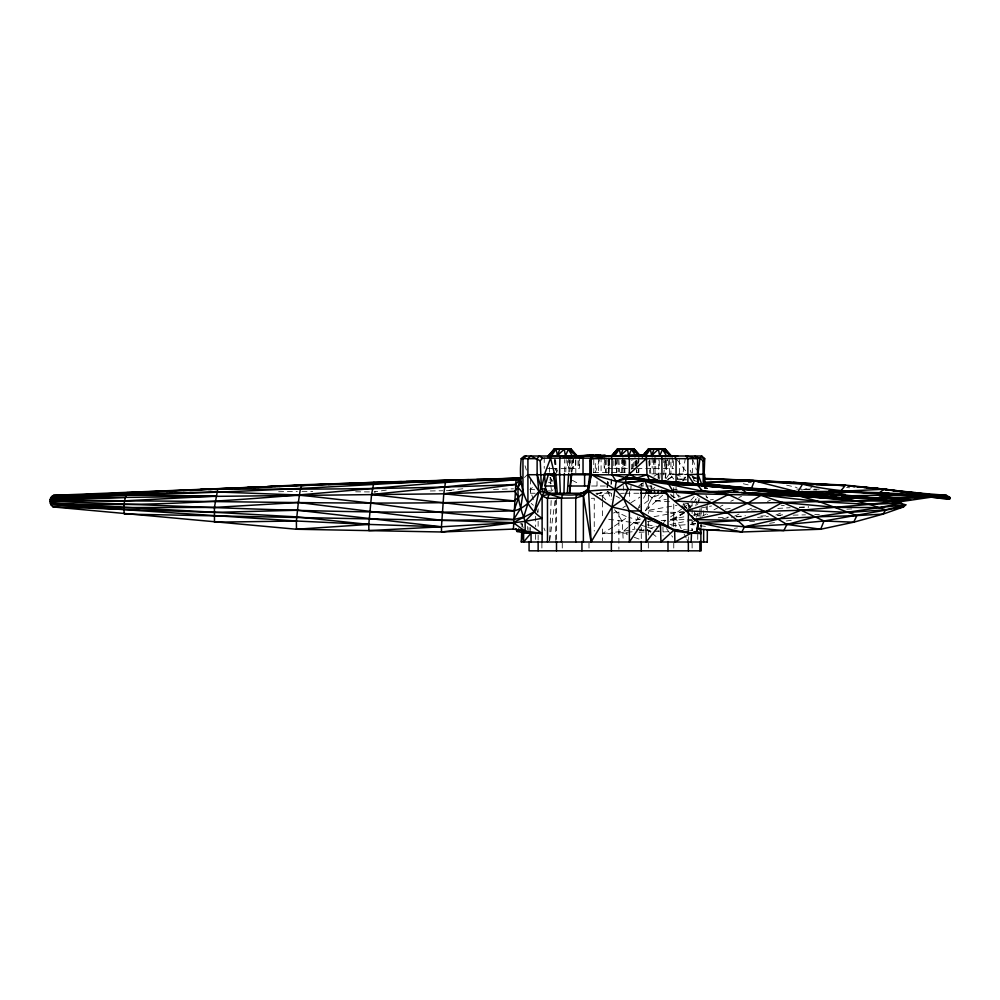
<?xml version="1.0" encoding="UTF-8"?>
<svg xmlns="http://www.w3.org/2000/svg" width="1000" height="1000" viewBox="0 0 1000 1000"><rect width="100%" height="100%" fill="white"/><g stroke="black" fill="none" stroke-linecap="round" stroke-linejoin="round"><path stroke-width="0.75" stroke-dasharray="5 3.75" d="M616.8 472.463L616.812 456.938M621.7 472.463L621.725 460.037M624.85 472.463L624.888 456.938M638.3 472.463L638.312 469.35M638.325 463.137L638.35 456.938M631.737 469.35L631.775 460.037M638.888 469.35L638.875 472.463L634.925 472.463M638.925 461.587L638.938 456.938M608.562 472.463L608.638 456.938M634.95 466.25L635 456.938M636.613 469.35L636.6 472.463L636.987 469.613M636.625 467.8L636.663 460.037M564.425 471.863L564.675 459.588M658.5 478L658.875 459.588M609.05 472.837L609.438 459.637M565.775 471.863L566.213 459.588M637.638 516.812L637.537 519.587L629.025 526.475M659.75 478L659.975 471.863M521.9 526.788L522.013 523.75L518.987 523.987M549.562 540.475L551.163 500.35M568.825 471.863L569.712 459.588M630.725 490.288L631.05 485.688M632.263 468.8L632.925 459.588M663.7 462.65L663.913 459.588M602.388 500.513L602.675 492.337L597.362 493.837M694.312 515.788L694.638 511.725M569.812 471.863L570.837 459.588M633.425 467.262L634.062 459.588M663.775 474.938L665.05 459.588M608.15 472.925L609.475 458.162M571.587 471.863L572.863 459.588M635.438 465.725L636.075 459.588M665.15 478L667.062 459.588M571.95 471.863L573.275 459.588M635.825 465.725L636.487 459.588M665.487 478L667.475 459.588M607.3 487.438L608.062 481.6M549.712 540.475L555.1 500.35M607.663 481.6L606.862 487.438L607.837 481.6M637.775 463.925L638.362 459.65M698.4 502.675L699.05 498.25M685.337 458.162L682.75 474.4L685.788 474.363M695.825 505.962L697.588 497.312M683.575 505.575L686.825 508.488L687.875 503.562L690.775 507.062M670.962 495.65L674.887 497.812L675.763 494.312M607.062 487.438L608.663 481.6M556.613 472.837L557.5 469.9M599.637 459.65L595.337 472.463L595.275 460.037M697.475 504.6L699.75 498.9M638.638 507.212L640.05 504.65M643.575 498.263L645.688 494.425M689.087 509.725L692.987 503.688M693.763 502.475L696.112 498.862L693.225 502.475M666.025 478.725L669.25 473.875L673.763 479.038M682.837 481.15L686.137 476.3M687.463 509.725L692.262 503.688M639.513 517.4L637.537 519.587L628.975 517.487M690.85 500.288L694.812 495.913M663.637 522.487L665.763 520.337L661.312 520.225M524.462 477.488L527.7 474.3M662.675 495.163L645.425 510.812L668.75 512.175M548.462 490.85L551.525 491.087L554.087 488.9M627.888 527.438L623.312 531.3L614.35 532.263M599.325 495.462L602.388 496.05L607.75 491.55L614.575 495.3M655.425 495.075L641.45 505.812M533.312 499.725L530.075 489.387L533.7 486.562M637.938 508.488L640.275 506.712M684.225 512.612L670.537 522.188M670.55 516.912L681.612 509.1M696.025 519.913L689.663 524.425L694.287 525M682.875 508.212L689.225 503.787M652.45 489.087L654.875 487.463M667.962 479.538L674.112 475.487M684.062 512.45L669.912 520.438M630.887 502.762L639.925 497.15M639.487 485.2L643.413 482.775M653.9 476.3L657.825 473.875L659.325 479.263M612.8 533.362L602.388 533.562L612.962 527.038M614.275 526.225L627.55 517.137L616.287 511.725L614.3 509.487M622.938 507.638L625.6 506.012M667.537 479.438L674.262 475.5M702.438 516.138L706.287 513.987M684.463 512.987L675.487 517.788L675.138 519.325L669.712 521.287M713.975 509.812L719.1 507.125M720.387 506.45L722.938 505.1M734.55 516.213L740.037 513.562M613.513 513.05L616.287 511.725L622.212 521.325L623.212 540.538M730.788 501.25L733.45 500.025M738.775 497.587L741.438 496.362M746.888 510.238L753.725 507.25M658.95 494.862L651.988 497.812L645.425 510.812L676.975 505.275M775.9 515.05L782.212 512.413M767.513 501.4L770.35 500.337M650.812 532.388L647.125 529.513L654.312 526.888M597.087 494.212L603.35 492.337L594.712 494.588M801.65 490.075L811.875 487.625M679.613 479.837L685.612 478.425M670.013 524.612L692.75 519.938M693.487 478.812L696.188 478.288M670.362 519.462L685.662 516.525M693.312 515.062L699.425 513.888M684.15 511.188L670.537 513.7M700.9 508L711.562 505.975M639.475 530.938L644.062 530.075M640.537 519.062L637.537 519.587L641.988 519.712M654.038 516.65L669.038 513.975M682.987 504.225L688.988 503.175M695.662 523.375L689.663 524.425L695.812 523.825M722.675 518.7L733.175 516.888M725.288 509.225L731.338 508.188M710.337 499.888L713.388 499.412M632.175 531.788L614.288 533.337M639.65 530.65L644.137 529.963M386.325 490.087L374.062 491.962L378.75 491.875M734.35 528.375L737.412 527.925M769.575 523.3L777.225 522.2M648.625 495.012L655.725 500.913L666.425 499.412M786.325 520.988L793.913 519.963M462.837 488.75L445.9 490.688L453.587 490.475M602.388 533.562L612.85 532.425M757.588 517.45L768.438 516.263M777.7 515.288L785.362 514.575M736.237 516.6L745.438 515.763M671.5 525.837L686.637 524.663M682.312 480.125L686.587 479.812M639.163 532.35L646.625 531.8M648.112 531.688L651.087 531.475L647.125 529.513M692.575 477.675L697.55 478.025M639.725 522.188L633.6 522.625L606.962 519.038M647.387 521.65L650.45 521.425M661.175 520.662L665.763 520.337M751.525 509.963L756.162 509.688M777.8 508.425L790.163 507.7M718.225 517.762L728.688 517.15M799.425 507.175L808.662 506.688M846.825 509.212L854.587 508.787M668.138 531.712L662.013 531.987L657.75 530.588M689.587 530.737L692.65 530.6L690.263 525.65M670.275 520.15L691.287 519.263M677.025 474.663L686.9 474.35M736.25 516.788L742.387 516.6M760.812 516.013L768.5 515.775M493.525 489.387L513.5 488.837M684.175 512.45L670.312 512.263M777.725 515.513L780.812 515.438M793.15 515.15L805.487 514.85M814.737 514.637L819.362 514.525M278.65 491.737L297.337 491.413M430.288 490.962L442.788 490.737M693.075 478.038L696.05 478.025M796.725 489.1L819.975 489.188M547.587 468.413L551.7 468.413M552.05 468.413L558.013 468.413M561 468.413L579.362 468.413L579.362 457.562M612.5 468.413L604.188 468.413L604.188 460.662M613.6 468.413L630.188 468.413M631.35 468.413L635.562 468.413M636.962 468.413L673.675 468.413M593.663 472.463L609.425 472.463M611.3 472.463L630.35 472.463M651.775 473.875L687.788 473.875M669.463 459.637L669.463 474.4L676.688 474.4M677.3 474.4L686.338 474.4M669.463 474.4L670.925 474.4L670.925 458.162M676.812 479.038L686 479.038M605.3 486.012L591.375 486.012L591.375 482.975M638.175 486.012L644.312 486.012M645.85 486.012L651.988 486.012M530.375 493.25L535.112 493.25M595.875 493.25L612.913 493.25M620.5 493.363L624.237 493.25M625.087 493.25L640.575 493.25M799.362 507.438L808.475 507.463M302.013 491.325L312.738 491.425M355.662 491.8L369.462 491.912M591.312 498.263L594.25 498.312L594.25 531.087M749.587 521.562L755.738 521.712M748.238 482.537L751.325 482.663M704.338 488.288L707.325 488.425M655.725 500.913L672.35 501.863M804.488 489.25L816.712 490.012M530.075 489.387L534.663 489.75M846.575 487.525L849.625 487.788M636.413 529.25L652.975 531.025M654.488 531.188L659 531.663M683.587 529.562L692.65 530.6M700.462 525.775L708.175 526.737M704.212 487.825L707.288 488.263M638.15 523.362L633.6 522.625L631.575 520.788M647.25 524.825L659.4 526.788M781.237 505.2L784.25 505.688M673.15 489.137L677.6 490.075M743.3 483.75L750.725 485.45M786.637 485.15L797.05 487.537M693.85 480.637L696.8 481.325M704.463 487.312L707.375 488.1M675.612 474.712L685.675 477.65M646.388 526.838L633.6 522.625L634.913 529.087L623.312 531.3L627.238 533.225L623.212 533.162L627.388 534.725M647.8 527.3L656.325 530.112M634.35 537.325L641.312 539.925L641.25 527.487M689.7 474.938L695.3 477.488M548.55 482.212L551.213 483.475M572.312 480.3L578.95 483.875M615.938 496.05L620.037 498.3M652.038 533.35L658.188 538.162M670.425 494.162L674.887 497.812M531.188 503.438L533.413 505.275M678.2 495.037L680.35 496.938M696.725 513.938L698.8 516.138M602.388 496.05L606.362 500.538M549.938 477.512L552.762 481.15M677.225 459.875L686.462 471.9M666.5 528.625L672.738 537.137M676.05 493.15L679.362 497.863M683.512 503.762L686.825 508.488M705.837 495.725L707.35 497.975L706.287 495.725M681.188 528.55L675.487 517.788L675.8 526.875M684.038 533.938L686.175 537.975M686.888 539.325L688.3 542.013M607.863 460.637L609.725 464.575M687.875 503.562L689.775 507.638M607.75 491.55L611.163 499.625M690.225 470.275L691.312 472.962M536.188 508.5L537.85 512.688M543.95 528.05L545.062 530.837M692.4 475.763L694.587 481.6M695.125 513.1L696.587 517.212M692.875 459.637L696.45 469.9M550.363 477.225L552.225 483.062M525.05 465.775L526.375 470.037M523.237 528.062L522.013 523.75L522.15 526.788M677.325 476.912L678.062 479.938M698.962 513.175L699.575 516.213M550 478.888L550.575 483.462M550.763 484.988L551.525 491.087M615.25 459.588L616.575 471.863M615.662 459.588L616.938 471.863M554.862 459.637L555.788 469.9M648.8 461.112L649.825 473.4M650.85 485.688L651.1 488.75M617.688 459.588L618.713 471.863M554.462 459.588L555.363 470.325M649.8 459.588L650.8 473.4M651.675 485.688L651.9 488.75M618.812 459.588L619.7 471.863M555.6 459.588L556.475 471.863M653.3 459.588L653.913 476.475M622.312 459.588L622.75 471.863M623.263 485.688L623.425 490.288M654.85 459.588L655.188 476.475M623.85 459.588L624.113 471.863M662.962 526.788L663.037 535.925M598.4 456.938L598.538 472.463M601.062 456.938L601.1 472.463M605.388 460.037L605.413 472.463M707.262 505.575L707.35 514.688M706.287 506.525L706.287 509.613M703.662 510.8L703.662 515.487M701.188 508.812L701.188 516.587M701.188 524.375L701.188 527.487M700.888 513.888L700.888 518.337M700.888 524.438L700.888 527.475M699.887 508.812L699.887 516.587M697.738 513.175L697.738 516.213M697.738 534.425L697.738 540.5M692.375 459.637L692.375 472.925M692.113 501.025L692.113 507.25M692.113 508.812L692.113 513.475M692.113 519.7L692.113 530.6M692.113 543.05L692.113 549.263M688.35 504.137L688.35 507.25M688.35 536.825L688.3 540.462M679.575 459.637L679.575 474.4M676.05 487.15L676.05 490.15M673.763 487.562L673.763 490.412M673.763 493.25L673.763 497.912M673.763 504.137L673.763 527.487M673.763 543.05L673.763 549.263M673.363 460.662L673.363 468.413M672.3 457.562L672.3 468.413M668.675 460.662L668.675 468.413M666.7 460.662L666.7 468.413M665.675 460.662L665.675 468.413M665.175 457.562L665.175 468.413M659.225 460.662L659.225 468.413M658.1 473.875L658.1 478.425M655.725 457.562L655.725 468.413M654.25 457.562L654.112 468.413M652.15 457.562L652.15 468.413M649.65 460.662L649.65 468.413M648.325 494.8L648.325 513.475M648.325 521.263L648.325 536.825M648.325 543.05L648.325 549.263M643 482.975L643 486.012M641.25 483.3L641.25 486.138M636.962 460.662L636.962 465.312M635.988 460.662L635.988 466.863M629.587 491.413L629.587 500.525M625.788 460.662L625.788 468.413M624.35 460.662L624.35 468.413M623.925 460.662L623.925 468.413M622.925 457.562L622.925 468.413M618.888 511.925L618.888 549.263M615.425 460.662L615.425 468.413M613.875 460.662L613.875 468.413M611.362 479.038L611.362 484.725M611.362 493.25L611.362 496.362M611.013 481.463L611.013 484.5M609.275 460.662L609.275 468.413M608.987 457.562L608.987 468.413M608.675 460.812L608.675 474.3M608.112 460.662L608.112 468.413M606.237 459.637L606.237 472.925M604.412 457.562L604.412 468.413M602.388 502L602.388 518.337M602.388 529L602.388 540.612M597.025 481.463L597.025 486.012M593.775 459.637L593.775 472.925M589 543.05L589 549.263M579.05 460.662L579.05 468.413M578.05 460.662L578.05 468.413M575.825 459.637L575.825 472.925M575.525 460.662L575.525 468.413M573.488 457.562L573.488 468.413M571.812 460.662L571.812 468.413M569.3 460.662L569.3 468.413M568.675 457.562L568.675 468.413M567.438 460.662L567.438 468.413M562.263 543.05L562.263 549.263M556.5 499.475L556.5 539.938M555.712 500.35L555.712 540.475M549.438 467.2L549.438 472.887M544.225 457.562L544.225 468.413M541.9 543.05L541.9 549.263M538.138 508.812L538.138 511.925M538.138 521.263L538.138 527.487M538.138 535.262L538.138 539.938M535.638 516.213L535.638 526.838M535.638 534.425L535.638 540.5M530.375 479.038L530.375 496.362M530.375 527.487L530.375 530.6M529.075 527.487L529.075 530.6M527.7 526.475L527.7 529.575"/><path stroke-width="1.5" d="M523.638 532.288L523.6 542.013L531.05 533.162L542.112 533.562L525.125 521.325C520.262 507.612 514.062 490.775 521.3 477.05M563.975 493.363L564.388 473.4M658.188 493.363L658.25 490.288M697.487 480.138L697.613 458.663L695.225 456.012M645.487 480.138L649.663 480.55L647.013 474.712L646.338 456.012M707.35 542.013L521.337 542.013L521.737 531.362M521.775 477.663L516.425 478.025L516.038 479.6L513.425 529.087L542.112 533.562M589.837 460.812L592.087 456.012L589.837 460.812L589.837 474.3L587.9 488.9L588.612 491.087L612.013 507.1L629.375 510.925L677.3 531.475L691.525 533.225L696.9 531.3L698.05 521.325L698.538 522.625L696.9 531.3L700.888 533.562L699.625 528.125M567.288 493.363L568.713 473.4M661.488 493.363L661.712 490.288M703.787 484.525L704.7 458.663L701.737 456.012L524.3 456.012L521.225 458.663C518.6 480.5 522.2 505.45 542.112 518.337L525.125 521.325L441.55 531.987L296.488 529.25L53.137 506.95C49.013 504.363 48.85 497.425 53.525 495.337L373.9 482.325L521.237 478.062L515.538 484.462L443.787 493.812L50.512 498.212M549.15 456.012L550.575 458.162L544.525 474.3L545.612 488.9L534.462 511.725L513.263 522.625L441.45 526.788L368.787 524.425L296.488 529.25L296.375 521L298.363 502.463L300.325 489.25L301.837 484.787L401.538 481.613M569.35 493.363L571.425 473.4M569.625 493.363L571.775 473.4M701.737 456.012L699.987 458.162L697.975 474.3L698.275 484.525M697.062 529.087L741.825 531.987L820.675 529.25L853.675 522.2L883.125 514.087L903.487 506.95L905.8 504.825C855.7 491.062 802.375 495.475 751.188 488.425L741.787 489.25C690.675 496.388 639.625 485.788 588.612 491.087L583.375 495.725L575.737 497.975L547.487 498.312L542.112 496.05L527.913 474.712L612.013 474.8L625.638 477.488L626.337 478.663L625.175 482.587L628.075 488.762L623.65 498.862L612.013 507.1L591.087 542.013L588.612 491.087L591.263 474.3L591.263 458.663L611.013 456.012L612.013 458.663L612.013 474.8L616.275 481.425L612.013 507.1L612.013 542.013M309.938 485.025L302.213 485.462L309.887 485.325M591.188 458.162L592.35 456.012L601.062 455.375L559.95 456.012L559.575 474.4M521.337 542.013L523.387 530.9M544.525 474.3L541.413 488.9C533.237 497.287 526.188 508.237 513.95 510.812C359.263 515.788 204.562 506.525 50 501.375C204.812 499.062 359.663 506.55 514.438 500.913L522.962 493.15L522.962 458.663L525.85 456.012M592.013 458.162L542.475 458.162L539.325 456.012L537.125 458.663L537.125 474.3L538.875 491.55L534.462 511.725L525.125 521.325L525.175 531.3L526.625 533.225L531.05 533.162L531.05 542.013M542.112 542.013L542.112 496.05C556.737 490.588 575.875 500.925 587.9 488.9L589.575 481.6M587.9 488.9L591.263 474.3L616.275 481.425L625.175 482.587L648.938 490.688L644.912 481L625.175 482.587L614.95 489.387L591.263 474.3M573.488 456.012L571.862 455.988L571.3 458.162L559.95 456.012M583.375 542.013L583.375 495.725L584.1 492.337L585.825 492.337L576.638 494.588L575.737 497.975L575.737 542.013M340.363 483.762L127.537 492.612C124.087 498.9 123.238 507 124.388 514.087L441.775 520.337L513.562 519.587L520.625 508.488L522.962 493.15L515.538 484.462C416.35 488.875 317.05 489.575 217.775 489.012L214.425 507.425L214.488 522.2L296.375 521L368.787 524.425L368.9 530.6L441.45 526.788L443.787 493.812L445.763 480.163L468.875 479.675M561.462 542.013L561.462 497.975L562.7 494.588M571.388 451.037L577.725 456.538L571.237 449.2L559.038 449.175L556.038 449.2L550.975 456.575L557.513 455.412L559.775 449.2L564.288 449.2L565.413 456.112L577.087 456.475L570.9 449.2L567.163 449.175L570.9 449.2M635.1 455.238L631.575 449.2L619.25 449.2L620.725 455.412L622.987 449.2L627.5 449.2L628.638 456.112L631.575 449.2L639.212 455.562M671.3 456.475L662.562 449.2L653.25 449.175L650.25 449.2L645.188 456.575L651.712 455.412L653.988 449.2L658.487 449.2L659.625 456.112L671.3 456.475L665.113 449.2L661.375 449.175L665.113 449.2M751.637 487.912L754.375 481L845.537 485.125L884.15 489.25L950 498.6L949.9 497.438L946.425 495.337L904.5 491.875M903.487 506.95L823.988 521L820.675 529.25L786.938 524.425L744.538 526.788L698.538 522.625L694.287 519.587L681.975 506.087M373.9 482.325L371.575 494.525L368.787 524.425L296.8 516.888L50.325 503.162C206.312 510.725 360.988 485.387 516.425 478.025L516.65 478.663M651.712 455.412L658.487 449.2L657.75 449.175L662.562 449.2L659.625 456.112L651.712 455.412L650.25 449.2L653.988 449.2M583.038 474.4L583.038 458.162L584.012 456.012M518.675 528.9L517 531.475L526.625 533.225L524.4 530.438M615.037 455.337L619.25 449.2L622.987 449.2M623.65 498.862L629.375 510.925L639.625 510.925C651.912 518.513 664.312 525.487 677.3 531.475L663.863 524.35L660.438 523.75L646.25 542.013L645.75 517.788L639.625 510.925L623.65 498.862L614.95 489.387M567.163 449.175L571.237 449.2L554.075 449.2L548.212 456.712L554.4 449.2L569.275 449.2L554.075 449.2L547.575 456.65L556.038 449.2L559.775 449.2M640.025 455.487L634.45 449.2L617.288 449.2L612.275 455.637L617.625 449.2L632.487 449.2L620.163 449.2L621.362 449.175L617.288 449.2L611.725 455.588M642.425 456.712L648.275 449.2L652.35 449.175L648.612 449.2L642.425 456.712L645.7 453.9M791.737 491.788L840.537 491.325L845.537 485.125L802.525 484.188L754.375 481L705.05 482.537L753.075 480.475L843.438 485.45L829.8 485.037M703.263 484.525L702.938 460.812L704.7 458.663L702.038 457.912M561.462 497.975L543.812 492.337L541.413 488.9L540.262 460.812L542.475 458.162M671.938 456.538L665.45 449.2L648.275 449.2L641.787 456.65L650.25 449.2M514.438 500.913L443.787 493.812L514.987 491.325L521.225 482.6L519.113 480.55L516.038 479.6L301.188 485.35L200.175 489.5M688.438 483.462L678.025 482.325L670.113 482.85L668.55 484.188L673.487 491.962L644.912 481L707.688 484.787L795.487 494.588L799.275 496.138L842.05 499.263L751.188 488.425L652.962 480.163L644.912 481L668.55 484.188L702.837 491.325L746.45 492.788L839.587 498.6L845.438 495.337L626.337 478.663L616.275 481.425L625.638 477.488L646.25 458.663M556.038 449.2L557.513 455.412L564.288 449.2L563.55 449.175L568.362 449.2L577.087 456.475M620.725 455.412L627.5 449.2L626.763 449.175L634.125 449.2L639.425 455.438M611.85 455.712L619.25 449.2M522.837 458.663L525.875 456.012M612.525 455.775L614.712 453.9M646.388 490.15L646.388 493.15L650.025 490.712M642.875 455.637L592.35 456.012M586.225 490.962L584.1 492.337L588.612 491.087M590.675 458.162L594.025 456.012M659.287 481.163L647.013 474.712L637.038 478.062L625.638 477.488L637.038 478.062L649.663 480.55M581.6 493.688L584.425 492.788M695.938 519.325L698.538 522.625L815.413 516.888L879.625 507.55L905.8 504.825L885.688 509.787L883.125 514.087L856.9 515.588L853.675 522.2L823.988 521L786.938 524.425L765.425 511.825L728.375 494.525L695.425 493.812L663.1 491.325L686.012 510.812L711.875 502.912L728.375 494.525L804.788 496.225M521.237 478.062L516.038 479.6L371.575 494.525L513.95 510.812L518.513 497.812L514.987 491.325M520.988 530.288L517 531.475L515.975 528.625M646.388 493.15L650.588 491.912M874.575 498.475L900.025 494.062M898.538 501.962L931.15 497.188L828.938 490.788M691.8 515.887L694.287 519.587L726.538 512.638L801.012 510.238L869.388 504.375L894.312 501.375C821.3 499.162 748.188 506.538 675.238 500.913L695.425 493.812C712.575 503.438 730.312 513.062 744.538 526.788L783.838 530.6L786.938 524.425L815.413 516.888L856.9 515.588L819.237 501.65L797.325 495.438M915.163 492.612L949.9 497.438L877.113 488.6L915.163 492.612L950 498.6L946.7 499.263C898.812 491.637 849.788 495.6 802.525 484.188L801.012 482.85L793.462 482.325L705.225 478.363M850.188 491.4L832.2 495.375L836.637 495.487M770.588 493.6L761.45 495.037L741.325 492.537M517.95 478.462L521.85 477.875M625.175 482.587L646.25 480.475L699.25 485.462L707.688 484.787L721.988 485.35L751.188 488.425M99.65 494.462L102.75 494.25M113.588 493.537L127.537 492.612L128.05 493.725M209.95 489.525L217.65 489.05L208.375 489.525M894.912 501.75L901.075 501.375L888.913 501.2M149.525 492.463L152.6 492.287M166.412 491.475L174.088 491.025M183.287 490.487L195.562 489.775M214.825 489.525L217.913 489.35M602.425 455.538L605.388 455.375L600.75 455.513M601.062 455.375L579.05 456.012L645.025 455.513L638.35 455.375L641.213 455.5M169.75 491.538L172.85 491.375M189.838 490.487L196.012 490.163M579.05 456.012L591.862 455.375M228.55 488.475L241.025 487.85M247.262 487.537L262.85 486.75M267.525 486.512L301.837 484.787L302.213 485.462L309.875 485.188M234.788 488.488L240.925 488.188M254.725 487.488L263.938 487.038M274.662 486.5L285.4 485.962M294.6 485.5L302.275 485.125M815.163 493.525L847.275 491.938L888.713 492.863M217.775 489.012L52.35 496.1C183.663 495.325 314.75 488.137 445.763 480.163L469.075 479.875M840.537 491.325L884.15 489.25L879.438 492.788L921.562 494.588L920.675 493.725L882.812 488.95L857.925 486.712M236.312 488.488L240.912 488.275M257.775 487.5L263.9 487.212M279.225 486.512L285.35 486.238M588.138 455.825L583.75 456.012L586.838 455.925M595.462 455.513L598.387 455.375L593.875 455.513M229.95 488.5L240.712 488.05M253.012 487.525L263.775 487.075M277.613 486.5L285.3 486.175M513.425 529.087L441.55 531.987L441.45 526.788L297.488 510.238L213.988 512.413L53.137 506.95M706.575 530.075L718.938 529.6M328.275 484.513L340.538 484.075M355.863 483.525L369.663 483.025L349.6 483.512M804.825 495.9L800.25 496.062L856.062 500.838L884.725 499.663L841.112 497.463L869.388 504.375L885.688 509.787L849.188 512.413L801.012 510.238L782.362 502.463L752.513 492.562M558.15 449.175L554.075 449.2M621.362 449.175L617.288 449.2M587.663 455.588L575.85 456.012L593.562 455.375L590.612 455.487M576.3 455.875L591.275 455.375M385.188 482.488L400.8 481.975M414.837 481.512L435.138 480.838M631.575 449.2L630.375 449.175L634.125 449.2M612.013 474.8L647.013 474.712M53.525 495.337L216.863 491.938L299.35 495.037L370.65 503.088L442.325 512.638L513.562 519.587L523.638 517.137L527.913 503.562L527.913 458.663L530.737 456.012L540.262 460.812M406.15 481.5L433.775 480.788M484.425 479.487L501.3 479.05L476.587 479.513M388.312 482.488L400.812 482.175M427.362 481.488L435.175 481.287M882.987 500.363L910.6 499.663L857.125 496.85M846.325 495.812L893.037 495.1L921.787 495.712M756.875 489.087L853.1 496.1L842.625 495.712M648.612 449.2L652.35 449.175L648.275 449.2M670.325 456L677.725 456.012M931.15 497.188L878.85 497.463L921 498.212M670 456L672.837 455.988M696.938 458.162L699.987 458.162L702.938 460.812M521.225 458.663L537.125 458.663M591.263 458.663L697.613 458.663L686.162 456.012L687.875 458.663L687.875 483.825M544.212 473.875L554.825 473.875M571.838 473.875L590.025 473.875M555.475 486.012L545.013 486.012L548.575 473.875L554.038 476.912M568.962 486.012L588.962 486.012M547.325 493.25L585.025 493.25M640.575 493.25L666.513 493.25M694.287 519.587L737.837 520.337L765.425 511.825L782.362 502.463L836.162 507.425L879.625 507.55L901.6 503.162L869.388 504.375L819.237 501.65L761.45 495.037L747.95 503.088L726.538 512.638L686.012 510.812M873.875 498.212L841.112 497.463L862.938 497.188L843.025 496.05M629.225 455.375L633.6 455.513M813.263 484.525L802.525 484.188L797.837 491.962L753.075 480.475L703.925 478.713L843.925 485.462L816.325 484.613M812.362 496.488L818.413 496.688M690.037 485.075L668.55 484.188L697.575 485.125L839.587 498.6M694.65 485.275L699.25 485.462L697.575 485.125L702.837 491.325M791.787 492.362L794.8 492.488M803.838 492.863L821.737 494.475M700.888 533.562L691.125 533.162L674.613 529.513L660.95 542.013L660.438 523.75M624.9 455.375L639.138 456.012M638.938 455.375L643.35 455.588M923.75 494.175L929.8 494.487M934.325 494.712L946.425 495.337M694.463 483.938L705.163 484.487M709.75 484.725L727.7 486.55M652.962 480.163L626.337 478.663L631.425 478.025L677.562 482.475M830.763 495.363L833.825 495.538M867.987 487.987L882.812 488.95L911.125 493.075M631.8 455.375L641.988 456.012M667.288 482.25L671.812 482.537M680.863 483.113L686.888 483.5M296.375 521L51.013 504.825L123.85 507.55L214.425 507.425L298.363 502.463L441.775 520.337L513.263 522.625L525.175 531.3L531.05 533.162M893.825 491.125L898.4 491.45M950 498.6L917.763 496.138L921.562 494.588L914.1 493.512M557.513 455.412L565.413 456.112L568.362 449.2L572.587 456.438M847.975 485.863L884.15 489.25L857.85 486.775M854.812 486.438L848.587 485.875L854.75 486.488M848.088 485.9L854.212 486.463M857.262 486.737L864.912 487.438M867.975 487.725L875.612 488.425M680.638 482.762L688.337 483.488M646.012 480.213L649.05 480.525M793.462 482.325L804.05 483.45M706.75 479L711.338 479.475M746.675 480.163L749.762 480.487M752.85 480.812L759.038 481.475M694.488 484.125L697.55 484.462M650.837 480.412L631.425 478.025L639.925 479.6L629.375 474.3L629.375 458.663L628.387 456.012M656.812 481.15L659.8 481.512M733.587 491.562L738.238 492.15M700.575 490.387L728.375 494.525L718.6 491.512M538.875 491.55L547.875 492.337L552.837 494.588M657.2 480.875L661.45 481.587M576.638 494.588L583.375 495.725L591.087 542.013M705.037 482.837L720.2 485.462M723.238 485.975L726.275 486.5M764.287 489.012L767.113 489.5M769.938 489.988L772.763 490.475M571.862 455.988L583.038 458.162M685.025 491.637L695.425 493.812L689.938 491.6M695.913 457.088L699.987 458.162M823.988 521L801.012 510.238L778.913 519.012L744.538 526.788L741.825 531.987L698.538 522.625L696.9 531.3L691.125 533.162L674.9 542.013L674.613 529.513L691.525 533.225L691.125 542.013M663.863 524.35L654.412 519.325L645.75 517.788L629.375 542.013L629.375 510.925M663.1 491.325L667.025 493.488M693.737 483.775L687.875 474.712L697.613 474.3L698.288 484.363M662.562 449.2L666.787 456.438M674.513 456.012L676.05 458.663L676.05 482.65M701.775 484.525L697.975 474.3L704.7 474.3L705.05 484.988M537.125 474.3L541.413 488.9L545.612 488.9L549.062 494.588L547.487 498.312L547.487 542.013M550.575 458.162L554.625 474.4M649.562 490.288L649.9 493.363M553.525 473.4L555.688 493.363M649.85 490.288L650.163 493.363M553.888 473.4L555.475 488.75M651.237 490.288L651.488 493.363M555.612 473.4L557.288 493.363M661.875 456.012L662.013 481.1M522.362 531.362L522.5 534.4M654.412 490.288L654.525 493.363M559.587 473.4L560.312 493.363M707.35 529.862L707.262 542.013M703.662 529.525L703.662 542.013M701.188 541.487L701.188 550.825L529.075 550.825L529.075 541.487M700.888 529L700.888 542.013M699.887 541.487L699.887 550.825M688.35 511.925L688.35 533.713M688.35 541.487L688.35 550.825M667.987 494.8L667.987 527.487M667.987 541.487L667.987 550.825M641.25 488.988L641.25 511.925M641.25 541.487L641.25 550.825M611.362 541.487L611.362 550.825M584.6 473.875L584.6 486.012M581.938 541.487L581.938 550.825M556.5 541.487L556.5 550.825M538.138 541.487L538.138 550.825M796.675 493.725L795.487 494.588L746.45 492.788L741.787 489.25L700.775 485.6L840.763 497.438L802.688 492.612L796.675 493.725M215.95 496.062L124.738 500.838L50.062 499.663L125.425 497.463L51.3 497.188L126.175 495.1L215.95 496.062M663.475 449.2L655.225 449.2L663.475 449.2M655.975 449.175L651.162 449.2L655.975 449.175M665.45 449.2L661.375 449.175L665.45 449.2M637.95 455.475L635.013 455.375L637.938 455.513"/></g></svg>
